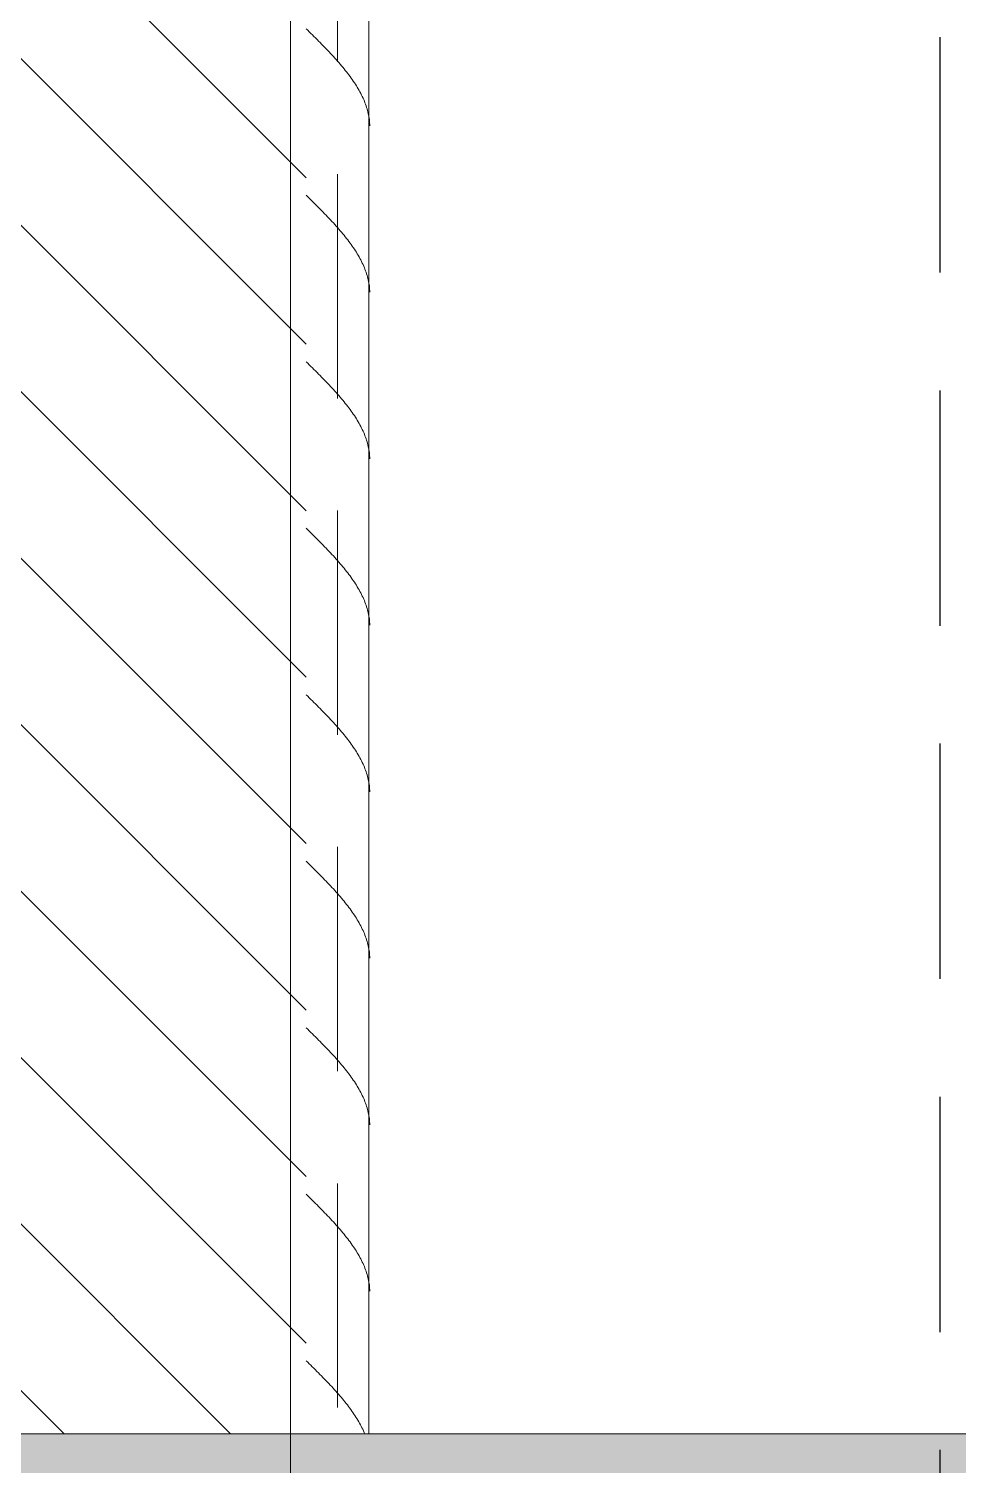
# Model space of a CAD drawing. Extents: x -58 to 5689, y 66 to 4123.
# Drawn here: x 5370.2 to 5429.4, y 3017.2 to 3108.7 of the extents above; entities that cross this region are included whole.
import ezdxf
from ezdxf.xclip import XClip

# ---------------------------------------------------------------- set-up
doc = ezdxf.new("R2010")
doc.units = 0
doc.header["$LTSCALE"] = 30
doc.header["$MEASUREMENT"] = 0
doc.header["$XCLIPFRAME"] = 0
doc.linetypes.add("EJE3-3'$0$DASHED", pattern=[0.75, 0.5, -0.25])
doc.linetypes.add("EJE3-3'$0$RLE-PROYECCION", pattern=[0.71438, 0.47625, -0.23813])
doc.layers.get('0').update_dxf_attribs({"linetype": 'CONTINUOUS'})
doc.layers.add("EJE3-3'$0$CORTES", color=5, linetype='CONTINUOUS')
doc.layers.add("EJE3-3'$0$RLA-ACHURADO", color=30, linetype="EJE3-3'$0$RLE-PROYECCION", lineweight=15, transparency=0.7)
doc.layers.add("EJE3-3'$0$RLA-CONTORNO", color=30, linetype='CONTINUOUS', lineweight=15)
doc.layers.add("EJE3-3'$0$RLA-EJES", color=1, linetype='CONTINUOUS', lineweight=9)

# ---------------------------------------------------------------- blocks, each defined once
blk = doc.blocks.new("EJE3-3'$0$RLA-COLUMNAS-CAJONES - P_M_ 300x300x20-465985-EJE 3-3_")
at = {"layer": "EJE3-3'$0$RLA-ACHURADO"}
blk.add_line((2608.477, 1103), (2608.477, 787), dxfattribs=at)
blk = doc.blocks.new("EJE3-3'$0$FP_1-EJE 3-3_")
at = {"layer": "EJE3-3'$0$RLA-CONTORNO"}
for p, q in [((2610.477, 787), (2610.477, 1103)), ((2606.577, 876.416), (2606.477, 876.514)), ((2606.676, 876.318), (2606.577, 876.416)), ((2606.776, 876.219), (2606.676, 876.318)), ((2606.875, 876.121), (2606.776, 876.219)), ((2606.974, 876.023), (2606.875, 876.121)), ((2607.073, 875.925), (2606.974, 876.023)), ((2607.171, 875.827), (2607.073, 875.925)), ((2607.269, 875.729), (2607.171, 875.827)), ((2607.367, 875.63), (2607.269, 875.729)), ((2607.463, 875.532), (2607.367, 875.63)), ((2607.56, 875.434), (2607.463, 875.532)), ((2607.655, 875.336), (2607.56, 875.434)), ((2607.75, 875.238), (2607.655, 875.336)), ((2607.845, 875.139), (2607.75, 875.238)), ((2607.938, 875.041), (2607.845, 875.139)), ((2608.03, 874.943), (2607.938, 875.041)), ((2608.122, 874.845), (2608.03, 874.943)), ((2608.212, 874.747), (2608.122, 874.845)), ((2608.302, 874.649), (2608.212, 874.747)), ((2608.39, 874.55), (2608.302, 874.649)), ((2608.478, 874.452), (2608.39, 874.55)), ((2608.564, 874.354), (2608.478, 874.452)), ((2608.648, 874.256), (2608.564, 874.354)), ((2608.732, 874.158), (2608.648, 874.256)), ((2608.814, 874.06), (2608.732, 874.158)), ((2608.895, 873.961), (2608.814, 874.06)), ((2608.974, 873.863), (2608.895, 873.961)), ((2609.052, 873.765), (2608.974, 873.863)), ((2609.128, 873.667), (2609.052, 873.765)), ((2609.203, 873.569), (2609.128, 873.667)), ((2609.276, 873.471), (2609.203, 873.569)), ((2609.347, 873.372), (2609.276, 873.471)), ((2609.416, 873.274), (2609.347, 873.372)), ((2609.484, 873.176), (2609.416, 873.274)), ((2609.55, 873.078), (2609.484, 873.176)), ((2609.614, 872.98), (2609.55, 873.078)), ((2609.677, 872.881), (2609.614, 872.98)), ((2609.737, 872.783), (2609.677, 872.881)), ((2609.795, 872.685), (2609.737, 872.783)), ((2609.852, 872.587), (2609.795, 872.685)), ((2609.906, 872.489), (2609.852, 872.587)), ((2609.958, 872.391), (2609.906, 872.489)), ((2610.008, 872.292), (2609.958, 872.391)), ((2610.056, 872.194), (2610.008, 872.292)), ((2610.102, 872.096), (2610.056, 872.194)), ((2610.146, 871.998), (2610.102, 872.096)), ((2610.187, 871.9), (2610.146, 871.998)), ((2610.227, 871.802), (2610.187, 871.9)), ((2610.264, 871.703), (2610.227, 871.802)), ((2610.298, 871.605), (2610.264, 871.703)), ((2610.331, 871.507), (2610.298, 871.605)), ((2610.361, 871.409), (2610.331, 871.507)), ((2610.389, 871.311), (2610.361, 871.409)), ((2610.414, 871.213), (2610.389, 871.311)), ((2610.437, 871.114), (2610.414, 871.213)), ((2610.458, 871.016), (2610.437, 871.114)), ((2610.476, 870.918), (2610.458, 871.016)), ((2610.492, 870.82), (2610.476, 870.918)), ((2610.505, 870.722), (2610.492, 870.82)), ((2610.516, 870.623), (2610.505, 870.722)), ((2610.525, 870.525), (2610.516, 870.623)), ((2610.531, 870.427), (2610.525, 870.525)), ((2610.534, 870.329), (2610.531, 870.427)), ((2606.577, 865.809), (2606.477, 865.907)), ((2606.676, 865.711), (2606.577, 865.809)), ((2606.776, 865.613), (2606.676, 865.711)), ((2606.875, 865.515), (2606.776, 865.613)), ((2606.974, 865.416), (2606.875, 865.515)), ((2607.073, 865.318), (2606.974, 865.416)), ((2607.171, 865.22), (2607.073, 865.318)), ((2607.269, 865.122), (2607.171, 865.22)), ((2607.367, 865.024), (2607.269, 865.122)), ((2607.463, 864.926), (2607.367, 865.024)), ((2607.56, 864.827), (2607.463, 864.926)), ((2607.655, 864.729), (2607.56, 864.827)), ((2607.75, 864.631), (2607.655, 864.729)), ((2607.845, 864.533), (2607.75, 864.631)), ((2607.938, 864.435), (2607.845, 864.533)), ((2608.03, 864.337), (2607.938, 864.435)), ((2608.122, 864.238), (2608.03, 864.337)), ((2608.212, 864.14), (2608.122, 864.238)), ((2608.302, 864.042), (2608.212, 864.14)), ((2608.39, 863.944), (2608.302, 864.042)), ((2608.478, 863.846), (2608.39, 863.944)), ((2608.564, 863.747), (2608.478, 863.846)), ((2608.648, 863.649), (2608.564, 863.747)), ((2608.732, 863.551), (2608.648, 863.649)), ((2608.814, 863.453), (2608.732, 863.551)), ((2608.895, 863.355), (2608.814, 863.453)), ((2608.974, 863.257), (2608.895, 863.355)), ((2609.052, 863.158), (2608.974, 863.257)), ((2609.128, 863.06), (2609.052, 863.158)), ((2609.203, 862.962), (2609.128, 863.06)), ((2609.276, 862.864), (2609.203, 862.962)), ((2609.347, 862.766), (2609.276, 862.864)), ((2609.416, 862.668), (2609.347, 862.766)), ((2609.484, 862.569), (2609.416, 862.668)), ((2609.55, 862.471), (2609.484, 862.569)), ((2609.614, 862.373), (2609.55, 862.471)), ((2609.677, 862.275), (2609.614, 862.373)), ((2609.737, 862.177), (2609.677, 862.275)), ((2609.795, 862.079), (2609.737, 862.177)), ((2609.852, 861.98), (2609.795, 862.079)), ((2609.906, 861.882), (2609.852, 861.98)), ((2609.958, 861.784), (2609.906, 861.882)), ((2610.008, 861.686), (2609.958, 861.784)), ((2610.056, 861.588), (2610.008, 861.686)), ((2610.102, 861.489), (2610.056, 861.588)), ((2610.146, 861.391), (2610.102, 861.489)), ((2610.187, 861.293), (2610.146, 861.391)), ((2610.227, 861.195), (2610.187, 861.293)), ((2610.264, 861.097), (2610.227, 861.195)), ((2610.298, 860.999), (2610.264, 861.097)), ((2610.331, 860.9), (2610.298, 860.999)), ((2610.361, 860.802), (2610.331, 860.9)), ((2610.389, 860.704), (2610.361, 860.802)), ((2610.414, 860.606), (2610.389, 860.704)), ((2610.437, 860.508), (2610.414, 860.606)), ((2610.458, 860.41), (2610.437, 860.508)), ((2610.476, 860.311), (2610.458, 860.41)), ((2610.492, 860.213), (2610.476, 860.311)), ((2610.505, 860.115), (2610.492, 860.213)), ((2610.516, 860.017), (2610.505, 860.115)), ((2610.525, 859.919), (2610.516, 860.017)), ((2610.531, 859.821), (2610.525, 859.919)), ((2610.534, 859.722), (2610.531, 859.821)), ((2606.577, 855.203), (2606.477, 855.301)), ((2606.676, 855.104), (2606.577, 855.203)), ((2606.776, 855.006), (2606.676, 855.104)), ((2606.875, 854.908), (2606.776, 855.006)), ((2606.974, 854.81), (2606.875, 854.908)), ((2607.073, 854.712), (2606.974, 854.81)), ((2607.171, 854.614), (2607.073, 854.712)), ((2607.269, 854.515), (2607.171, 854.614)), ((2607.367, 854.417), (2607.269, 854.515)), ((2607.463, 854.319), (2607.367, 854.417)), ((2607.56, 854.221), (2607.463, 854.319)), ((2607.655, 854.123), (2607.56, 854.221)), ((2607.75, 854.024), (2607.655, 854.123)), ((2607.845, 853.926), (2607.75, 854.024)), ((2607.938, 853.828), (2607.845, 853.926)), ((2608.03, 853.73), (2607.938, 853.828)), ((2608.122, 853.632), (2608.03, 853.73)), ((2608.212, 853.534), (2608.122, 853.632)), ((2608.302, 853.435), (2608.212, 853.534)), ((2608.39, 853.337), (2608.302, 853.435)), ((2608.478, 853.239), (2608.39, 853.337)), ((2608.564, 853.141), (2608.478, 853.239)), ((2608.648, 853.043), (2608.564, 853.141)), ((2608.732, 852.945), (2608.648, 853.043)), ((2608.814, 852.846), (2608.732, 852.945)), ((2608.895, 852.748), (2608.814, 852.846)), ((2608.974, 852.65), (2608.895, 852.748)), ((2609.052, 852.552), (2608.974, 852.65)), ((2609.128, 852.454), (2609.052, 852.552)), ((2609.203, 852.355), (2609.128, 852.454)), ((2609.276, 852.257), (2609.203, 852.355)), ((2609.347, 852.159), (2609.276, 852.257)), ((2609.416, 852.061), (2609.347, 852.159)), ((2609.484, 851.963), (2609.416, 852.061)), ((2609.55, 851.865), (2609.484, 851.963)), ((2609.614, 851.766), (2609.55, 851.865)), ((2609.677, 851.668), (2609.614, 851.766)), ((2609.737, 851.57), (2609.677, 851.668)), ((2609.795, 851.472), (2609.737, 851.57)), ((2609.852, 851.374), (2609.795, 851.472)), ((2609.906, 851.276), (2609.852, 851.374)), ((2609.958, 851.177), (2609.906, 851.276)), ((2610.008, 851.079), (2609.958, 851.177)), ((2610.056, 850.981), (2610.008, 851.079)), ((2610.102, 850.883), (2610.056, 850.981)), ((2610.146, 850.785), (2610.102, 850.883)), ((2610.187, 850.687), (2610.146, 850.785)), ((2610.227, 850.588), (2610.187, 850.687)), ((2610.264, 850.49), (2610.227, 850.588)), ((2610.298, 850.392), (2610.264, 850.49)), ((2610.331, 850.294), (2610.298, 850.392)), ((2610.361, 850.196), (2610.331, 850.294)), ((2610.389, 850.097), (2610.361, 850.196)), ((2610.414, 849.999), (2610.389, 850.097)), ((2610.437, 849.901), (2610.414, 849.999)), ((2610.458, 849.803), (2610.437, 849.901)), ((2610.476, 849.705), (2610.458, 849.803)), ((2610.492, 849.607), (2610.476, 849.705)), ((2610.505, 849.508), (2610.492, 849.607)), ((2610.516, 849.41), (2610.505, 849.508)), ((2610.525, 849.312), (2610.516, 849.41)), ((2610.531, 849.214), (2610.525, 849.312)), ((2610.534, 849.116), (2610.531, 849.214)), ((2606.577, 844.596), (2606.477, 844.694)), ((2606.676, 844.498), (2606.577, 844.596)), ((2606.776, 844.4), (2606.676, 844.498)), ((2606.875, 844.301), (2606.776, 844.4)), ((2606.974, 844.203), (2606.875, 844.301)), ((2607.073, 844.105), (2606.974, 844.203)), ((2607.171, 844.007), (2607.073, 844.105)), ((2607.269, 843.909), (2607.171, 844.007)), ((2607.367, 843.811), (2607.269, 843.909)), ((2607.463, 843.712), (2607.367, 843.811)), ((2607.56, 843.614), (2607.463, 843.712)), ((2607.655, 843.516), (2607.56, 843.614)), ((2607.75, 843.418), (2607.655, 843.516)), ((2607.845, 843.32), (2607.75, 843.418)), ((2607.938, 843.222), (2607.845, 843.32)), ((2608.03, 843.123), (2607.938, 843.222)), ((2608.122, 843.025), (2608.03, 843.123)), ((2608.212, 842.927), (2608.122, 843.025)), ((2608.302, 842.829), (2608.212, 842.927)), ((2608.39, 842.731), (2608.302, 842.829)), ((2608.478, 842.632), (2608.39, 842.731)), ((2608.564, 842.534), (2608.478, 842.632)), ((2608.648, 842.436), (2608.564, 842.534)), ((2608.732, 842.338), (2608.648, 842.436)), ((2608.814, 842.24), (2608.732, 842.338)), ((2608.895, 842.142), (2608.814, 842.24)), ((2608.974, 842.043), (2608.895, 842.142)), ((2609.052, 841.945), (2608.974, 842.043)), ((2609.128, 841.847), (2609.052, 841.945)), ((2609.203, 841.749), (2609.128, 841.847)), ((2609.276, 841.651), (2609.203, 841.749)), ((2609.347, 841.553), (2609.276, 841.651)), ((2609.416, 841.454), (2609.347, 841.553)), ((2609.484, 841.356), (2609.416, 841.454)), ((2609.55, 841.258), (2609.484, 841.356)), ((2609.614, 841.16), (2609.55, 841.258)), ((2609.677, 841.062), (2609.614, 841.16)), ((2609.737, 840.963), (2609.677, 841.062)), ((2609.795, 840.865), (2609.737, 840.963)), ((2609.852, 840.767), (2609.795, 840.865)), ((2609.906, 840.669), (2609.852, 840.767)), ((2609.958, 840.571), (2609.906, 840.669)), ((2610.008, 840.473), (2609.958, 840.571)), ((2610.056, 840.374), (2610.008, 840.473)), ((2610.102, 840.276), (2610.056, 840.374)), ((2610.146, 840.178), (2610.102, 840.276)), ((2610.187, 840.08), (2610.146, 840.178)), ((2610.227, 839.982), (2610.187, 840.08)), ((2610.264, 839.884), (2610.227, 839.982)), ((2610.298, 839.785), (2610.264, 839.884)), ((2610.331, 839.687), (2610.298, 839.785)), ((2610.361, 839.589), (2610.331, 839.687)), ((2610.389, 839.491), (2610.361, 839.589)), ((2610.414, 839.393), (2610.389, 839.491)), ((2610.437, 839.295), (2610.414, 839.393)), ((2610.458, 839.196), (2610.437, 839.295)), ((2610.476, 839.098), (2610.458, 839.196)), ((2610.492, 839), (2610.476, 839.098)), ((2610.505, 838.902), (2610.492, 839)), ((2610.516, 838.804), (2610.505, 838.902)), ((2610.525, 838.705), (2610.516, 838.804)), ((2610.531, 838.607), (2610.525, 838.705)), ((2610.534, 838.509), (2610.531, 838.607)), ((2606.577, 833.989), (2606.477, 834.088)), ((2606.676, 833.891), (2606.577, 833.989)), ((2606.776, 833.793), (2606.676, 833.891)), ((2606.875, 833.695), (2606.776, 833.793)), ((2606.974, 833.597), (2606.875, 833.695)), ((2607.073, 833.498), (2606.974, 833.597)), ((2607.171, 833.4), (2607.073, 833.498)), ((2607.269, 833.302), (2607.171, 833.4)), ((2607.367, 833.204), (2607.269, 833.302)), ((2607.463, 833.106), (2607.367, 833.204)), ((2607.56, 833.008), (2607.463, 833.106)), ((2607.655, 832.909), (2607.56, 833.008)), ((2607.75, 832.811), (2607.655, 832.909)), ((2607.845, 832.713), (2607.75, 832.811)), ((2607.938, 832.615), (2607.845, 832.713)), ((2608.03, 832.517), (2607.938, 832.615)), ((2608.122, 832.419), (2608.03, 832.517)), ((2608.212, 832.32), (2608.122, 832.419)), ((2608.302, 832.222), (2608.212, 832.32)), ((2608.39, 832.124), (2608.302, 832.222)), ((2608.478, 832.026), (2608.39, 832.124)), ((2608.564, 831.928), (2608.478, 832.026)), ((2608.648, 831.83), (2608.564, 831.928)), ((2608.732, 831.731), (2608.648, 831.83)), ((2608.814, 831.633), (2608.732, 831.731)), ((2608.895, 831.535), (2608.814, 831.633)), ((2608.974, 831.437), (2608.895, 831.535)), ((2609.052, 831.339), (2608.974, 831.437)), ((2609.128, 831.24), (2609.052, 831.339)), ((2609.203, 831.142), (2609.128, 831.24)), ((2609.276, 831.044), (2609.203, 831.142)), ((2609.347, 830.946), (2609.276, 831.044)), ((2609.416, 830.848), (2609.347, 830.946)), ((2609.484, 830.75), (2609.416, 830.848)), ((2609.55, 830.651), (2609.484, 830.75)), ((2609.614, 830.553), (2609.55, 830.651)), ((2609.677, 830.455), (2609.614, 830.553)), ((2609.737, 830.357), (2609.677, 830.455)), ((2609.795, 830.259), (2609.737, 830.357)), ((2609.852, 830.161), (2609.795, 830.259)), ((2609.906, 830.062), (2609.852, 830.161)), ((2609.958, 829.964), (2609.906, 830.062)), ((2610.008, 829.866), (2609.958, 829.964)), ((2610.056, 829.768), (2610.008, 829.866)), ((2610.102, 829.67), (2610.056, 829.768)), ((2610.146, 829.571), (2610.102, 829.67)), ((2610.187, 829.473), (2610.146, 829.571)), ((2610.227, 829.375), (2610.187, 829.473)), ((2610.264, 829.277), (2610.227, 829.375)), ((2610.298, 829.179), (2610.264, 829.277)), ((2610.331, 829.081), (2610.298, 829.179)), ((2610.361, 828.982), (2610.331, 829.081)), ((2610.389, 828.884), (2610.361, 828.982)), ((2610.414, 828.786), (2610.389, 828.884)), ((2610.437, 828.688), (2610.414, 828.786)), ((2610.458, 828.59), (2610.437, 828.688)), ((2610.476, 828.492), (2610.458, 828.59)), ((2610.492, 828.393), (2610.476, 828.492)), ((2610.505, 828.295), (2610.492, 828.393)), ((2610.516, 828.197), (2610.505, 828.295)), ((2610.525, 828.099), (2610.516, 828.197)), ((2610.531, 828.001), (2610.525, 828.099)), ((2610.534, 827.903), (2610.531, 828.001)), ((2606.577, 823.383), (2606.477, 823.481)), ((2606.676, 823.285), (2606.577, 823.383)), ((2606.776, 823.186), (2606.676, 823.285)), ((2606.875, 823.088), (2606.776, 823.186)), ((2606.974, 822.99), (2606.875, 823.088)), ((2607.073, 822.892), (2606.974, 822.99)), ((2607.171, 822.794), (2607.073, 822.892)), ((2607.269, 822.696), (2607.171, 822.794)), ((2607.367, 822.597), (2607.269, 822.696)), ((2607.463, 822.499), (2607.367, 822.597)), ((2607.56, 822.401), (2607.463, 822.499)), ((2607.655, 822.303), (2607.56, 822.401)), ((2607.75, 822.205), (2607.655, 822.303)), ((2607.845, 822.106), (2607.75, 822.205)), ((2607.938, 822.008), (2607.845, 822.106)), ((2608.03, 821.91), (2607.938, 822.008)), ((2608.122, 821.812), (2608.03, 821.91)), ((2608.212, 821.714), (2608.122, 821.812)), ((2608.302, 821.616), (2608.212, 821.714)), ((2608.39, 821.517), (2608.302, 821.616)), ((2608.478, 821.419), (2608.39, 821.517)), ((2608.564, 821.321), (2608.478, 821.419)), ((2608.648, 821.223), (2608.564, 821.321)), ((2608.732, 821.125), (2608.648, 821.223)), ((2608.814, 821.027), (2608.732, 821.125)), ((2608.895, 820.928), (2608.814, 821.027)), ((2608.974, 820.83), (2608.895, 820.928)), ((2609.052, 820.732), (2608.974, 820.83)), ((2609.128, 820.634), (2609.052, 820.732)), ((2609.203, 820.536), (2609.128, 820.634)), ((2609.276, 820.438), (2609.203, 820.536)), ((2609.347, 820.339), (2609.276, 820.438)), ((2609.416, 820.241), (2609.347, 820.339)), ((2609.484, 820.143), (2609.416, 820.241)), ((2609.55, 820.045), (2609.484, 820.143)), ((2609.614, 819.947), (2609.55, 820.045)), ((2609.677, 819.848), (2609.614, 819.947)), ((2609.737, 819.75), (2609.677, 819.848)), ((2609.795, 819.652), (2609.737, 819.75)), ((2609.852, 819.554), (2609.795, 819.652)), ((2609.906, 819.456), (2609.852, 819.554)), ((2609.958, 819.358), (2609.906, 819.456)), ((2610.008, 819.259), (2609.958, 819.358)), ((2610.056, 819.161), (2610.008, 819.259)), ((2610.102, 819.063), (2610.056, 819.161)), ((2610.146, 818.965), (2610.102, 819.063)), ((2610.187, 818.867), (2610.146, 818.965)), ((2610.227, 818.769), (2610.187, 818.867)), ((2610.264, 818.67), (2610.227, 818.769)), ((2610.298, 818.572), (2610.264, 818.67)), ((2610.331, 818.474), (2610.298, 818.572)), ((2610.361, 818.376), (2610.331, 818.474)), ((2610.389, 818.278), (2610.361, 818.376)), ((2610.414, 818.179), (2610.389, 818.278)), ((2610.437, 818.081), (2610.414, 818.179)), ((2610.458, 817.983), (2610.437, 818.081)), ((2610.476, 817.885), (2610.458, 817.983)), ((2610.492, 817.787), (2610.476, 817.885)), ((2610.505, 817.689), (2610.492, 817.787)), ((2610.516, 817.59), (2610.505, 817.689)), ((2610.525, 817.492), (2610.516, 817.59)), ((2610.531, 817.394), (2610.525, 817.492)), ((2610.534, 817.296), (2610.531, 817.394)), ((2606.577, 812.776), (2606.477, 812.874)), ((2606.676, 812.678), (2606.577, 812.776)), ((2606.776, 812.58), (2606.676, 812.678)), ((2606.875, 812.482), (2606.776, 812.58)), ((2606.974, 812.383), (2606.875, 812.482)), ((2607.073, 812.285), (2606.974, 812.383)), ((2607.171, 812.187), (2607.073, 812.285)), ((2607.269, 812.089), (2607.171, 812.187)), ((2607.367, 811.991), (2607.269, 812.089)), ((2607.463, 811.893), (2607.367, 811.991)), ((2607.56, 811.794), (2607.463, 811.893)), ((2607.655, 811.696), (2607.56, 811.794)), ((2607.75, 811.598), (2607.655, 811.696)), ((2607.845, 811.5), (2607.75, 811.598)), ((2607.938, 811.402), (2607.845, 811.5)), ((2608.03, 811.304), (2607.938, 811.402)), ((2608.122, 811.205), (2608.03, 811.304)), ((2608.212, 811.107), (2608.122, 811.205)), ((2608.302, 811.009), (2608.212, 811.107)), ((2608.39, 810.911), (2608.302, 811.009)), ((2608.478, 810.813), (2608.39, 810.911)), ((2608.564, 810.714), (2608.478, 810.813)), ((2608.648, 810.616), (2608.564, 810.714)), ((2608.732, 810.518), (2608.648, 810.616)), ((2608.814, 810.42), (2608.732, 810.518)), ((2608.895, 810.322), (2608.814, 810.42)), ((2608.974, 810.224), (2608.895, 810.322)), ((2609.052, 810.125), (2608.974, 810.224)), ((2609.128, 810.027), (2609.052, 810.125)), ((2609.203, 809.929), (2609.128, 810.027)), ((2609.276, 809.831), (2609.203, 809.929)), ((2609.347, 809.733), (2609.276, 809.831)), ((2609.416, 809.635), (2609.347, 809.733)), ((2609.484, 809.536), (2609.416, 809.635)), ((2609.55, 809.438), (2609.484, 809.536)), ((2609.614, 809.34), (2609.55, 809.438)), ((2609.677, 809.242), (2609.614, 809.34)), ((2609.737, 809.144), (2609.677, 809.242)), ((2609.795, 809.046), (2609.737, 809.144)), ((2609.852, 808.947), (2609.795, 809.046)), ((2609.906, 808.849), (2609.852, 808.947)), ((2609.958, 808.751), (2609.906, 808.849)), ((2610.008, 808.653), (2609.958, 808.751)), ((2610.056, 808.555), (2610.008, 808.653)), ((2610.102, 808.456), (2610.056, 808.555)), ((2610.146, 808.358), (2610.102, 808.456)), ((2610.187, 808.26), (2610.146, 808.358)), ((2610.227, 808.162), (2610.187, 808.26)), ((2610.264, 808.064), (2610.227, 808.162)), ((2610.298, 807.966), (2610.264, 808.064)), ((2610.331, 807.867), (2610.298, 807.966)), ((2610.361, 807.769), (2610.331, 807.867)), ((2610.389, 807.671), (2610.361, 807.769)), ((2610.414, 807.573), (2610.389, 807.671)), ((2610.437, 807.475), (2610.414, 807.573)), ((2610.458, 807.377), (2610.437, 807.475)), ((2610.476, 807.278), (2610.458, 807.377)), ((2610.492, 807.18), (2610.476, 807.278)), ((2610.505, 807.082), (2610.492, 807.18)), ((2610.516, 806.984), (2610.505, 807.082)), ((2610.525, 806.886), (2610.516, 806.984)), ((2610.531, 806.787), (2610.525, 806.886)), ((2610.534, 806.689), (2610.531, 806.787)), ((2606.577, 802.17), (2606.477, 802.268)), ((2606.676, 802.071), (2606.577, 802.17)), ((2606.776, 801.973), (2606.676, 802.071)), ((2606.875, 801.875), (2606.776, 801.973)), ((2606.974, 801.777), (2606.875, 801.875)), ((2607.073, 801.679), (2606.974, 801.777)), ((2607.171, 801.581), (2607.073, 801.679)), ((2607.269, 801.482), (2607.171, 801.581)), ((2607.367, 801.384), (2607.269, 801.482)), ((2607.463, 801.286), (2607.367, 801.384)), ((2607.56, 801.188), (2607.463, 801.286)), ((2607.655, 801.09), (2607.56, 801.188)), ((2607.75, 800.991), (2607.655, 801.09)), ((2607.845, 800.893), (2607.75, 800.991)), ((2607.938, 800.795), (2607.845, 800.893)), ((2608.03, 800.697), (2607.938, 800.795)), ((2608.122, 800.599), (2608.03, 800.697)), ((2608.212, 800.501), (2608.122, 800.599)), ((2608.302, 800.402), (2608.212, 800.501)), ((2608.39, 800.304), (2608.302, 800.402)), ((2608.478, 800.206), (2608.39, 800.304)), ((2608.564, 800.108), (2608.478, 800.206)), ((2608.648, 800.01), (2608.564, 800.108)), ((2608.732, 799.912), (2608.648, 800.01)), ((2608.814, 799.813), (2608.732, 799.912)), ((2608.895, 799.715), (2608.814, 799.813)), ((2608.974, 799.617), (2608.895, 799.715)), ((2609.052, 799.519), (2608.974, 799.617)), ((2609.128, 799.421), (2609.052, 799.519)), ((2609.203, 799.322), (2609.128, 799.421)), ((2609.276, 799.224), (2609.203, 799.322)), ((2609.347, 799.126), (2609.276, 799.224)), ((2609.416, 799.028), (2609.347, 799.126)), ((2609.484, 798.93), (2609.416, 799.028)), ((2609.55, 798.832), (2609.484, 798.93)), ((2609.614, 798.733), (2609.55, 798.832)), ((2609.677, 798.635), (2609.614, 798.733)), ((2609.737, 798.537), (2609.677, 798.635)), ((2609.795, 798.439), (2609.737, 798.537)), ((2609.852, 798.341), (2609.795, 798.439)), ((2609.906, 798.243), (2609.852, 798.341)), ((2609.958, 798.144), (2609.906, 798.243)), ((2610.008, 798.046), (2609.958, 798.144)), ((2610.056, 797.948), (2610.008, 798.046)), ((2610.102, 797.85), (2610.056, 797.948)), ((2610.146, 797.752), (2610.102, 797.85)), ((2610.187, 797.654), (2610.146, 797.752)), ((2610.227, 797.555), (2610.187, 797.654)), ((2610.264, 797.457), (2610.227, 797.555)), ((2610.298, 797.359), (2610.264, 797.457)), ((2610.331, 797.261), (2610.298, 797.359)), ((2610.361, 797.163), (2610.331, 797.261)), ((2610.389, 797.064), (2610.361, 797.163)), ((2610.414, 796.966), (2610.389, 797.064)), ((2610.437, 796.868), (2610.414, 796.966)), ((2610.458, 796.77), (2610.437, 796.868)), ((2610.476, 796.672), (2610.458, 796.77)), ((2610.492, 796.574), (2610.476, 796.672)), ((2610.505, 796.475), (2610.492, 796.574)), ((2610.516, 796.377), (2610.505, 796.475)), ((2610.525, 796.279), (2610.516, 796.377)), ((2610.531, 796.181), (2610.525, 796.279)), ((2610.534, 796.083), (2610.531, 796.181)), ((2606.576, 791.564), (2606.477, 791.661)), ((2606.674, 791.467), (2606.576, 791.564)), ((2606.773, 791.37), (2606.674, 791.467)), ((2606.871, 791.273), (2606.773, 791.37)), ((2606.969, 791.176), (2606.871, 791.273)), ((2607.066, 791.078), (2606.969, 791.176)), ((2607.164, 790.981), (2607.066, 791.078)), ((2607.261, 790.884), (2607.164, 790.981)), ((2607.357, 790.787), (2607.261, 790.884)), ((2607.453, 790.69), (2607.357, 790.787)), ((2607.548, 790.593), (2607.453, 790.69)), ((2607.643, 790.496), (2607.548, 790.593)), ((2607.737, 790.399), (2607.643, 790.496)), ((2607.83, 790.302), (2607.737, 790.399)), ((2607.923, 790.205), (2607.83, 790.302)), ((2608.014, 790.107), (2607.923, 790.205)), ((2608.105, 790.01), (2608.014, 790.107)), ((2608.195, 789.913), (2608.105, 790.01)), ((2608.284, 789.816), (2608.195, 789.913)), ((2608.371, 789.719), (2608.284, 789.816)), ((2608.458, 789.622), (2608.371, 789.719)), ((2608.543, 789.525), (2608.458, 789.622)), ((2608.627, 789.428), (2608.543, 789.525)), ((2608.71, 789.331), (2608.627, 789.428)), ((2608.792, 789.233), (2608.71, 789.331)), ((2608.872, 789.136), (2608.792, 789.233)), ((2608.951, 789.039), (2608.872, 789.136)), ((2609.028, 788.942), (2608.951, 789.039)), ((2609.104, 788.845), (2609.028, 788.942)), ((2609.178, 788.748), (2609.104, 788.845)), ((2609.251, 788.651), (2609.178, 788.748)), ((2609.322, 788.554), (2609.251, 788.651)), ((2609.392, 788.457), (2609.322, 788.554)), ((2609.459, 788.359), (2609.392, 788.457)), ((2609.525, 788.262), (2609.459, 788.359)), ((2609.589, 788.165), (2609.525, 788.262)), ((2609.652, 788.068), (2609.589, 788.165)), ((2609.712, 787.971), (2609.652, 788.068)), ((2609.771, 787.874), (2609.712, 787.971)), ((2609.827, 787.777), (2609.771, 787.874)), ((2609.882, 787.68), (2609.827, 787.777)), ((2609.935, 787.583), (2609.882, 787.68)), ((2609.985, 787.486), (2609.935, 787.583)), ((2610.034, 787.388), (2609.985, 787.486)), ((2610.08, 787.291), (2610.034, 787.388)), ((2610.124, 787.194), (2610.08, 787.291)), ((2610.166, 787.097), (2610.124, 787.194)), ((2610.206, 787), (2610.166, 787.097))]:
    blk.add_line(p, q, dxfattribs=at)
blk = doc.blocks.new("EJE3-3'")
at = {"layer": "EJE3-3'$0$RLA-ACHURADO"}
h = blk.add_hatch(dxfattribs=at)
h.set_pattern_fill('RLE-ELEMENTOS METALICOS', color=256, style=0, pattern_type=2)
h.set_pattern_definition([(135, (-1824.927, -1302.188), (-5.303301, -5.303301), [])])
h.paths.add_polyline_path([(2585.531, 787), (2606.477, 787), (2606.477, 1103), (2584.477, 1103), (2584.477, 787)], flags=0)
h = blk.add_hatch(dxfattribs=at)
h.set_pattern_fill('SAND - DENSE', color=256, style=0, pattern_type=2)
h.set_pattern_definition([(0, (-1824.927, -1302.188), (20.32, 5.08), [1.676, -13.564, 1.676, -13.564, -81.28]), (0, (-1824.927, -1302.188), (20.32, 5.08), [-30.48, 1.676, -28.804, 1.676, -13.564, -35.56]), (0, (-1824.927, -1302.188), (20.32, 5.08), [-76.2, 1.676, -8.484, 1.676, -23.724]), (120, (-1817.307, -1299.648), (-14.559409, 15.057636), [1.676, -13.564, 1.676, -13.564, -81.28]), (120, (-1817.307, -1299.648), (-14.559409, 15.057636), [-30.48, 1.676, -28.804, 1.676, -13.564, -35.56]), (120, (-1817.307, -1299.648), (-14.559409, 15.057636), [-76.2, 1.676, -8.484, 1.676, -23.724]), (240, (-1814.767, -1289.488), (-5.760591, -20.137636), [1.676, -13.564, 1.676, -13.564, -81.28]), (240, (-1814.767, -1289.488), (-5.760591, -20.137636), [-30.48, 1.676, -28.804, 1.676, -13.564, -35.56]), (240, (-1814.767, -1289.488), (-5.760591, -20.137636), [-76.2, 1.676, -8.484, 1.676, -23.724])])
h.paths.add_polyline_path([(2720.477, 775), (2720.477, 787), (2070.481, 787), (2070.481, 775), (2607.424, 775)], flags=0)
at = {"layer": "EJE3-3'$0$CORTES", "color": 1, "linetype": "EJE3-3'$0$DASHED"}
blk.add_lwpolyline([(2096.685, 1330.978), (2596.866, 1330.978, -0.414214), (2646.866, 1280.978), (2646.866, 668.756, -0.414214), (2596.866, 618.756), (2096.685, 618.756, -0.414214), (2046.685, 668.756), (2046.685, 1280.978, -0.414214)], format="xyb", close=True, dxfattribs=at)
at = {"layer": "EJE3-3'$0$RLA-CONTORNO"}
blk.add_line((2720.477, 787), (2070.481, 787), dxfattribs=at)
at = {"layer": "EJE3-3'$0$RLA-EJES"}
blk.add_line((2605.481, 615.159), (2605.481, 1463), dxfattribs=at)
at = {"layer": "EJE3-3'$0$RLA-CONTORNO"}
for name in ["EJE3-3'$0$RLA-COLUMNAS-CAJONES - P_M_ 300x300x20-465985-EJE 3-3_", "EJE3-3'$0$FP_1-EJE 3-3_"]:
    blk.add_blockref(name, (0, 0), dxfattribs=at)

msp = doc.modelspace()

# ---------------------------------------------------------------- block references
ref = msp.add_blockref("EJE3-3'", (2781.393, 2232.228))
XClip(ref).set_block_clipping_path([(-2788.1086663077, -1277.6573373718), (2905.5071213075, 1601.8318238069)])

doc.saveas('drawing.dxf')
